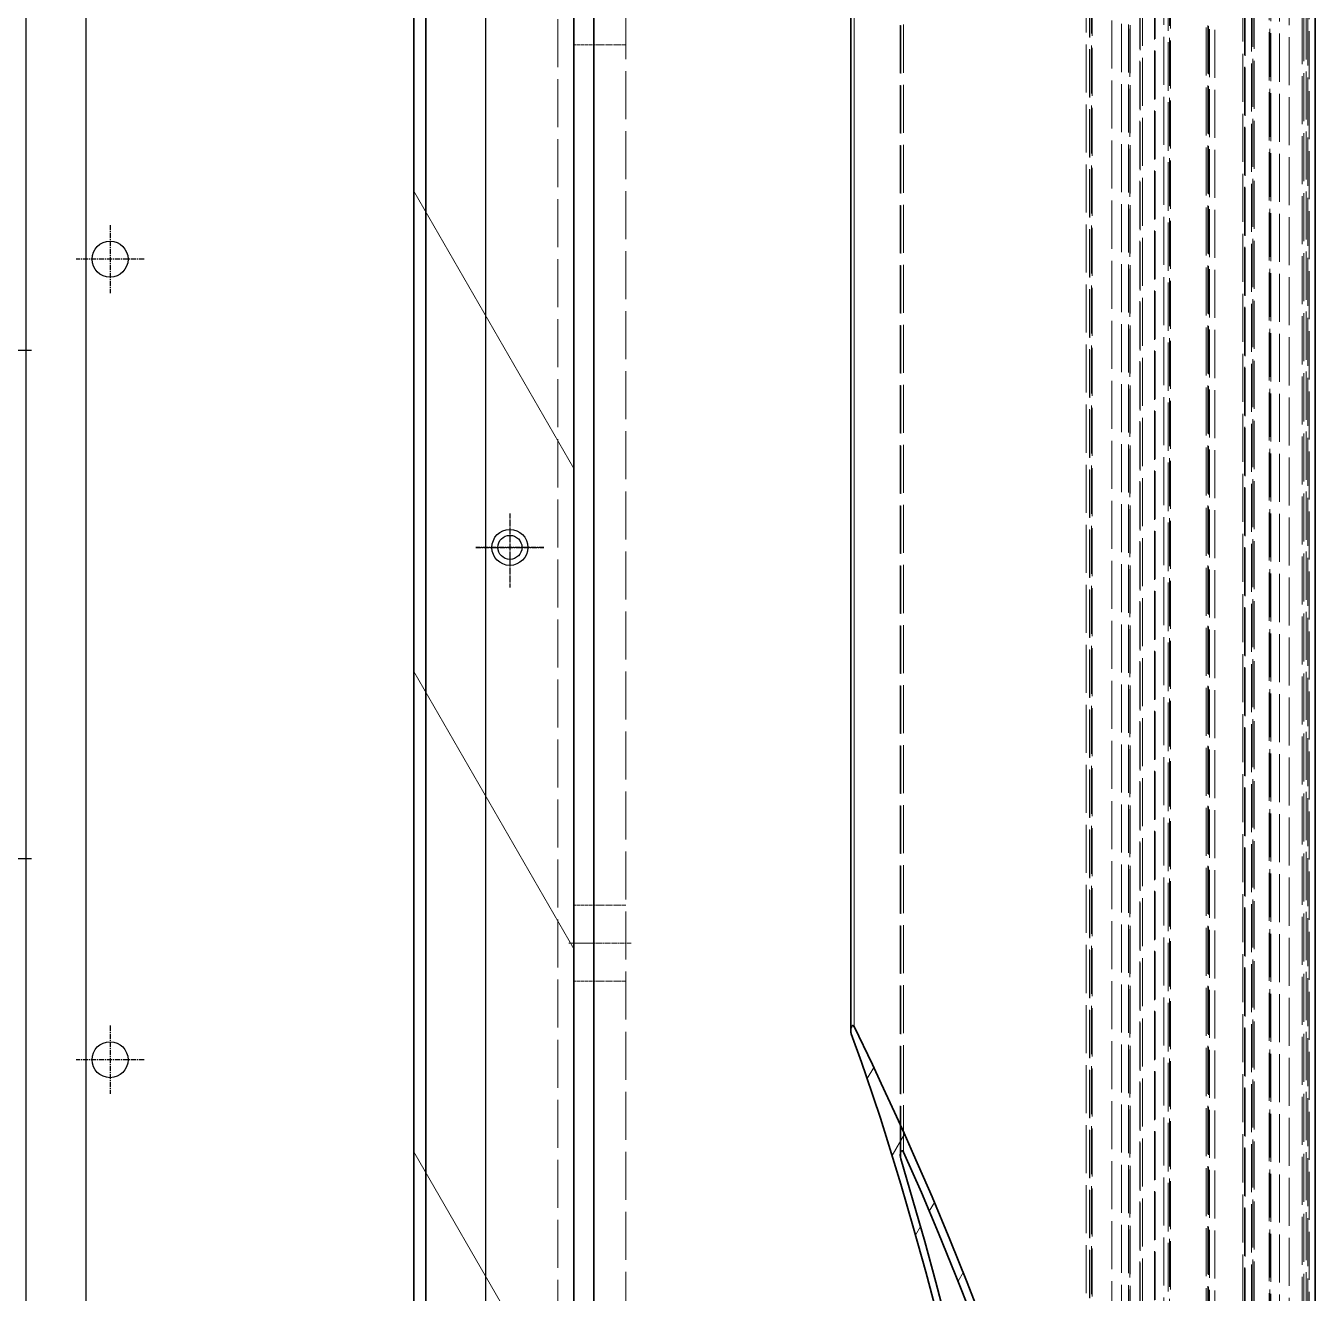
# Model space of a CAD drawing. Header units: millimetres. Extents: x 2686 to 32093, y 2268 to 23063.
# Drawn here: x 13346.2 to 13668.5, y 10221.8 to 10538.5 of the extents above; entities that cross this region are included whole.
import ezdxf

# ---------------------------------------------------------------- set-up
doc = ezdxf.new("R2010")
doc.units = ezdxf.units.MM
for name, pattern in [('CENTER', [2, 1.25, -0.25, 0.25, -0.25]), ('DASHDOT', [18.5, 12, -3, 0.5, -3]), ('DASHED', [15, 12, -3])]:
    doc.linetypes.add(name, pattern=pattern)
doc.layers.add('center', color=1, linetype='CENTER')

# ---------------------------------------------------------------- blocks, each defined once
blk = doc.blocks.new('A$C55E021B5')
at = {"color": 7, "lineweight": 35}
for p, q in [((1375, 38.5), (1375, 2102.5)), ((1415, 2102.5), (1415, 38.5)), ((1370, 2070.5), (1370, 209.79)), ((1370, 2070.5), (1370, 209.79)), ((1375, 70.5), (1375, 2070.5)), ((1375, 2070.5), (1375, 209.79)), ((1305.81, 2014.27), (1305.81, 1444.78)), ((1189.73, 1949.48), (1189.73, 1349.63))]:
    blk.add_line(p, q, dxfattribs=at)
at = {"color": 7, "linetype": 'DASHED', "lineweight": 13}
for p, q in [((1379, 2102.5), (1379, 1090.5)), ((1362, 2074.5), (1362, 66.5)), ((1370, 2074.5), (1370, 66.5)), ((1305.68, 2014.18), (1305.68, 1443.94)), ((1292.61, 2011.1), (1292.61, 1414.43)), ((1293.45, 2011), (1293.45, 1413.49)), ((1293.34, 2010.91), (1293.34, 1414.25)), ((1214.86, 1979.81), (1214.86, 1228.51)), ((1216.14, 1979.97), (1216.14, 1228.69)), ((1216.42, 1980.75), (1216.42, 1229.56)), ((1216.54, 1980.93), (1216.54, 1229.75)), ((1217.02, 1980.42), (1217.02, 1229.19)), ((1245.65, 1975.92), (1245.65, 1285.86)), ((1247.01, 1976.16), (1247.01, 1290.43)), ((1205.29, 1972.55), (1205.29, 1220.73)), ((1245.51, 1975.33), (1245.51, 1223.67)), ((1246.08, 1974.89), (1246.08, 1223.2)), ((1246.12, 1974.99), (1246.12, 1223.3)), ((1205.03, 1972.08), (1205.03, 1220.24)), ((1205.69, 1971.36), (1205.69, 1219.49)), ((1207.26, 1970.31), (1207.26, 1218.4)), ((1207.33, 1970.58), (1207.33, 1218.68)), ((1207.44, 1970.46), (1207.44, 1218.55)), ((1235.96, 1965.97), (1235.96, 1213.98)), ((1235.96, 1965.95), (1235.96, 1213.96)), ((1236.38, 1966.17), (1236.38, 1214.18)), ((1238.11, 1966.27), (1238.11, 1214.28)), ((1240.54, 1967.13), (1240.54, 1215.15)), ((1196.27, 1962.98), (1196.27, 1211)), ((1198.7, 1963.85), (1198.7, 1211.86)), ((1200.81, 1963.98), (1200.81, 1211.99)), ((1201.1, 1965.08), (1201.1, 1213.08)), ((1201.23, 1964.2), (1201.23, 1212.21)), ((1201.24, 1964.18), (1201.24, 1212.18)), ((1236.1, 1965.08), (1236.1, 1213.08)), ((1229.76, 1959.52), (1229.76, 1207.61)), ((1229.87, 1959.39), (1229.87, 1207.49)), ((1229.93, 1959.67), (1229.93, 1207.77)), ((1232.89, 1957.83), (1232.89, 1205.99)), ((1233.45, 1956.72), (1233.45, 1204.92)), ((1233.55, 1957.05), (1233.55, 1205.24)), ((1192, 1954.38), (1192, 1202.71)), ((1192.01, 1954.43), (1192.01, 1202.76)), ((1192.61, 1953.99), (1192.61, 1202.34)), ((1193, 1953.23), (1193, 1201.62)), ((1191.61, 1952.87), (1191.61, 1201.29)), ((1191.23, 1949.48), (1191.23, 1198.15)), ((1225.91, 1947.12), (1225.91, 1195.99)), ((1226.18, 1947.78), (1226.18, 1196.6)), ((1226.47, 1946.58), (1226.47, 1195.5)), ((1226.51, 1946.71), (1226.51, 1195.63)), ((1227.53, 1948.05), (1227.53, 1196.84)), ((1207.82, 1928.85), (1207.82, 1180.09))]:
    blk.add_line(p, q, dxfattribs=at)
at = {"color": 7, "lineweight": 13}
blk.add_line((1304.99, 2014.37), (1304.99, 1445.75), dxfattribs=at)
at = {"color": 7, "linetype": 'DASHED', "lineweight": 13, "ltscale": 0.013334}
for p, q in [((1370, 1691.07), (1362, 1691.07)), ((1370, 1476.08), (1362, 1476.08)), ((1370, 1457.08), (1362, 1457.08))]:
    blk.add_line(p, q, dxfattribs=at)
at = {"color": 7, "linetype": 'DASHED', "lineweight": 13, "ltscale": 0.008333}
for p, q in [((1375, 1691.07), (1370, 1691.07)), ((1375, 1476.08), (1370, 1476.08)), ((1375, 1457.08), (1370, 1457.08))]:
    blk.add_line(p, q, dxfattribs=at)
at = {"color": 7, "lineweight": 13, "ltscale": 0.133334}
for p, q in [((1415, 1654.47), (1375, 1585.19)), ((1415, 1534.47), (1375, 1465.19)), ((1415, 1414.47), (1375, 1345.19))]:
    blk.add_line(p, q, dxfattribs=at)
at = {"color": 7, "linetype": 'DASHDOT', "lineweight": 13, "ltscale": 0.025999}
blk.add_line((1376.3, 1466.58), (1360.7, 1466.58), dxfattribs=at)
at = {"color": 7, "lineweight": 13, "ltscale": 0.005426}
blk.add_line((1301.71, 1432.76), (1300.08, 1435.57), dxfattribs=at)
at = {"color": 7, "lineweight": 13, "ltscale": 0.01035}
blk.add_line((1295.48, 1413.54), (1292.38, 1418.92), dxfattribs=at)
at = {"color": 7, "lineweight": 13, "ltscale": 0.002524}
blk.add_line((1293.34, 1414.25), (1293.34, 1412.74), dxfattribs=at)
at = {"color": 7, "lineweight": 13, "ltscale": 0.004201}
blk.add_line((1286.18, 1399.65), (1284.92, 1401.83), dxfattribs=at)
at = {"color": 7, "lineweight": 13, "ltscale": 0.004112}
blk.add_line((1289.63, 1393.68), (1288.4, 1395.82), dxfattribs=at)
at = {"color": 7, "lineweight": 13, "ltscale": 0.004189}
blk.add_line((1278.97, 1382.14), (1277.71, 1384.32), dxfattribs=at)
at = {"color": 7, "lineweight": 35}
for points in [[(1304.99, 1445.75), (1300.42, 1436.28), (1298.19, 1431.59), (1294.86, 1424.4), (1292.47, 1419.13), (1290.11, 1413.85), (1285.51, 1403.24), (1281.06, 1392.58), (1276.73, 1381.86), (1272.54, 1371.1), (1268.45, 1360.28), (1264.48, 1349.41), (1261.13, 1339.96), (1257.87, 1330.49), (1254.69, 1320.99), (1251.61, 1311.46), (1249.37, 1304.35), (1247.17, 1297.19), (1244.98, 1289.9), (1242.84, 1282.62), (1238.82, 1268.58), (1234.92, 1254.51), (1231.12, 1240.39)], [(1305.68, 1443.94), (1303.14, 1436.88), (1301.94, 1433.44), (1300.2, 1428.34), (1298.41, 1422.88), (1296.61, 1417.21), (1294.96, 1411.85), (1293.33, 1406.41), (1290.12, 1395.39), (1287.08, 1384.52), (1284.46, 1374.72), (1281.95, 1364.9), (1279.56, 1355.04), (1277.29, 1345.16), (1275.13, 1335.25), (1272.86, 1324.1), (1270.71, 1312.88), (1268.7, 1301.61), (1266.82, 1290.34), (1265.07, 1279.1), (1263.21, 1266.21), (1261.46, 1253.31), (1259.8, 1240.39)], [(1292.61, 1414.43), (1288.17, 1404.31), (1283.87, 1394.14), (1279.69, 1383.94), (1275.63, 1373.71), (1271.69, 1363.43), (1267.85, 1353.12), (1264.12, 1342.76), (1260.48, 1332.36), (1256.48, 1320.52), (1252.64, 1308.66), (1248.92, 1296.75), (1245.33, 1284.79), (1243.06, 1277.01), (1240.84, 1269.22), (1236.49, 1253.6), (1232.92, 1240.39)], [(1293.34, 1412.74), (1290.28, 1402.41), (1287.33, 1392.05), (1284.56, 1381.89), (1281.9, 1371.73), (1279.37, 1361.54), (1276.96, 1351.32), (1274.67, 1341.04)]]:
    blk.add_lwpolyline(points, dxfattribs=at)
blk.add_arc((1290.75, 1413.46), 2.69, 344.3302, 0.6339, dxfattribs=at)
for centre, start_param, end_param in [((1305.31, 1444.78), 1.57079, 3.829032), ((1305.31, 1444.78), 0.83391, 1.57079), ((1292.95, 1413.49), 1.57079, 3.870281)]:
    blk.add_ellipse(centre, major_axis=(0, -1.25), ratio=0.398819, start_param=start_param, end_param=end_param, dxfattribs=at)
blk = doc.blocks.new('A$C25707C5C')
for p, q in [((0, 2586), (0, 0)), ((15, 0), (15, 2586))]:
    blk.add_line(p, q)
blk.add_circle((21, 1817), 3)
at = {"layer": 'center'}
for p, q in [((21, 1825.5), (21, 1808.5)), ((21, 1823.97), (21, 1806.97)), ((12.5, 1817), (29.5, 1817))]:
    blk.add_line(p, q, dxfattribs=at)
blk = doc.blocks.new('A$C456353FD')
for p, q in [((0, 0), (0, 1217)), ((42, 0), (42, 1217))]:
    blk.add_line(p, q)
blk.add_circle((21, 492), 4.5)
at = {"layer": 'center'}
for p, q in [((21, 500.5), (21, 483.5)), ((21, 498.97), (21, 481.97)), ((29.5, 492), (12.5, 492))]:
    blk.add_line(p, q, dxfattribs=at)
blk = doc.blocks.new('A$C35EA48DC')
for p, q in [((0, 9.5), (0, 2265.5)), ((0, 9.5), (0, 2265.5)), ((0, 9.5), (0, 2265.5)), ((0, 9.5), (0, 2265.5)), ((0, 9.5), (0, 2265.5)), ((0, 9.5), (0, 2265.5)), ((15, 9.5), (15, 2265.5)), ((15, 9.5), (15, 2265.5))]:
    blk.add_line(p, q)
for centre in [(21, 1662.5), (21, 1462.5), (21, 1462.5)]:
    blk.add_circle(centre, 4.5)
at = {"layer": 'center'}
for p, q in [((21, 1671), (21, 1654)), ((29.5, 1662.5), (12.5, 1662.5)), ((21, 1471), (21, 1454)), ((21, 1471), (21, 1454)), ((29.5, 1462.5), (12.5, 1462.5)), ((29.5, 1462.5), (12.5, 1462.5))]:
    blk.add_line(p, q, dxfattribs=at)
blk = doc.blocks.new('sound out')
h = blk.add_hatch()
h.set_pattern_fill('CROSS', color=5, scale=10)
h.set_pattern_definition([(0, (285310.786, 361167.85), (63.5, 63.5), [31.75, -95.25]), (90, (285326.66, 361151.98), (-63.5, 63.5), [31.75, -95.25])])
h.paths.add_polyline_path([(969222.09, 350230.06), (968522.09, 350230.06), (968522.09, 347272.28), (969222.09, 347272.28)])
blk = doc.blocks.new('1')
at = {"lineweight": 5}
blk.add_blockref('sound out', (-955874.4, -338945.06), dxfattribs=at)
for name, p in [('A$C25707C5C', (13446.23, 8591.17)), ('A$C456353FD', (13446.23, 9916.17))]:
    blk.add_blockref(name, p)
at = {"color": 7}
blk.add_blockref('A$C35EA48DC', (13346.29, 8817.67), dxfattribs=at)
at = {"xscale": -1}
blk.add_blockref('A$C55E021B5', (14858.23, 8842.67), dxfattribs=at)

msp = doc.modelspace()

# ---------------------------------------------------------------- block references
msp.add_blockref('1', (0, 0))

doc.saveas('drawing.dxf')
